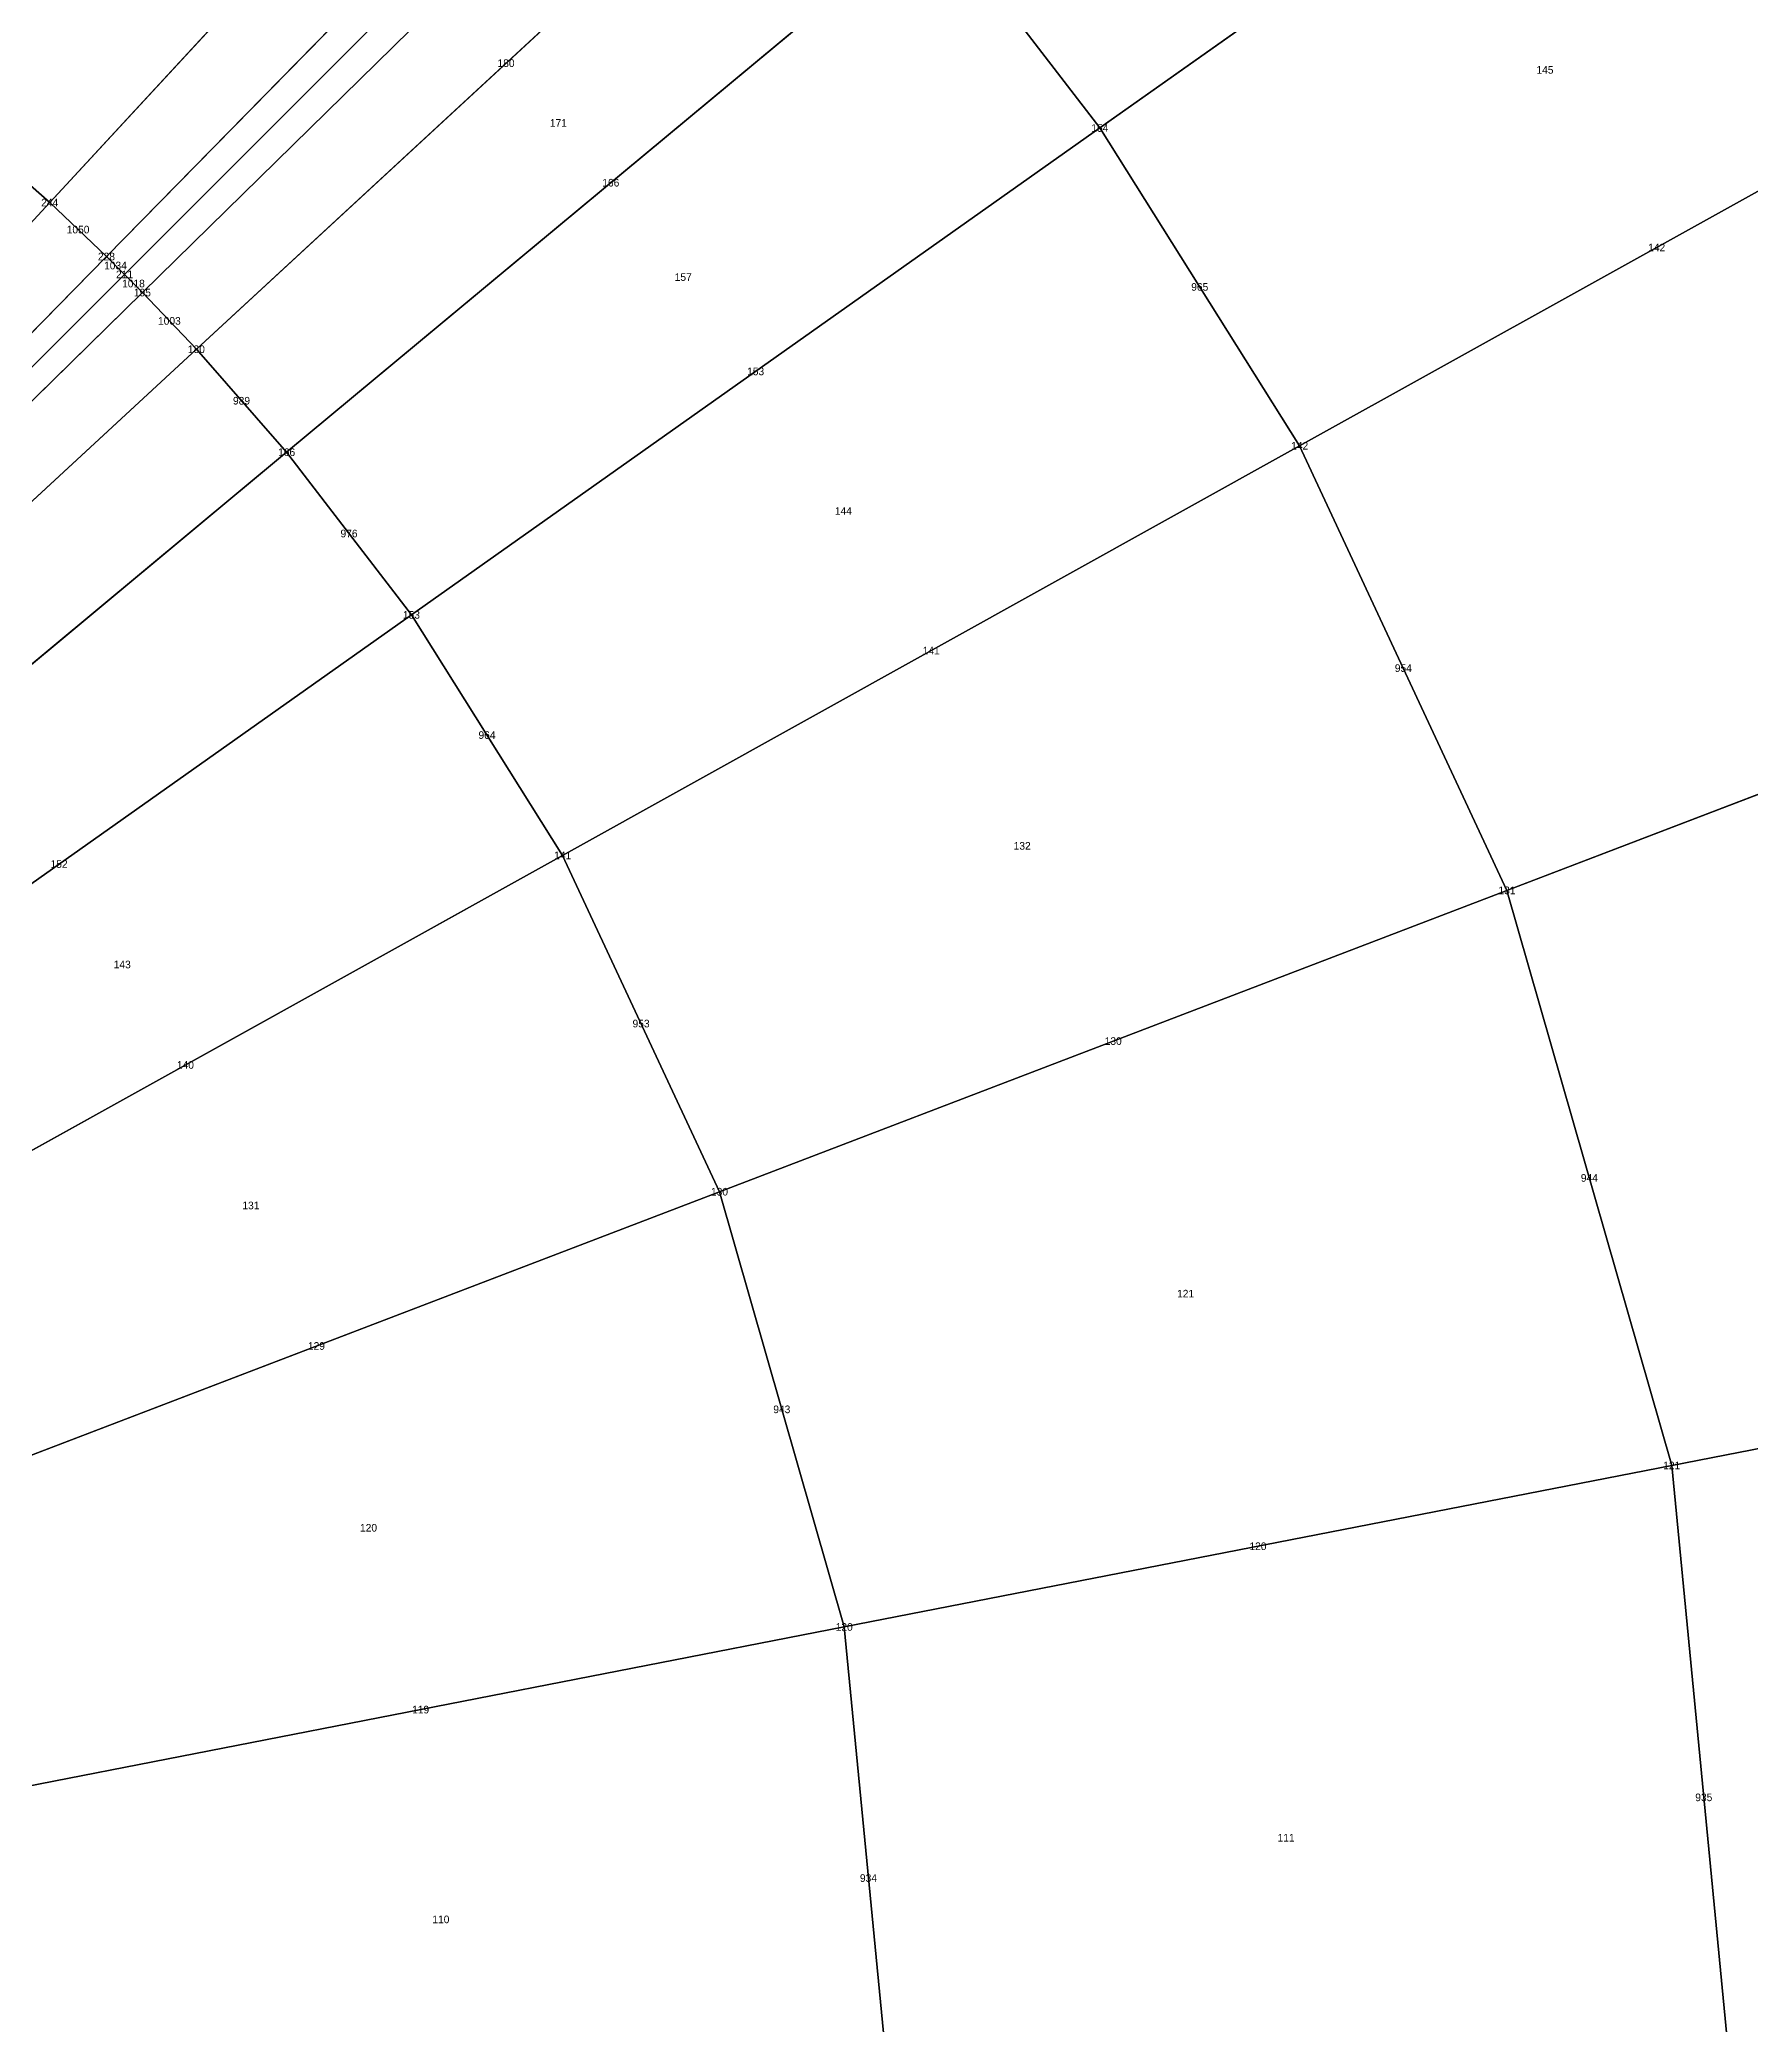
# Model space of a CAD drawing. Header units: metres. Extents: x -1.88 to 1.88, y -1.88 to 1.88.
# Drawn here: x 0.463 to 0.911, y 0.027 to 0.547 of the extents above; entities that cross this region are included whole.
import ezdxf
from ezdxf.enums import TextEntityAlignment as Align

# ---------------------------------------------------------------- set-up
doc = ezdxf.new("R2010")
doc.units = ezdxf.units.M

msp = doc.modelspace()

# ---------------------------------------------------------------- linework, layer by layer
at = {"layer": 'BRANCHES'}
for p, q in [((0.46572, 0.50409, 2.5613), (0.61543, 0.66614, 2.49174)), ((0.48056, 0.48997, 2.5613), (0.63504, 0.64748, 2.49174)), ((0.7405, 0.52361, 2.49174), (0.915, 0.647, 2.40321)), ((0.48529, 0.48529, 2.5613), (0.64129, 0.64129, 2.49174)), ((0.48997, 0.48056, 2.5613), (0.64748, 0.63504, 2.49174)), ((0.50409, 0.46572, 2.5613), (0.66614, 0.61543, 2.49174)), ((0.52771, 0.43878, 2.5613), (0.69735, 0.57983, 2.49174)), ((0.7405, 0.52361, 2.49174), (0.69735, 0.57983, 2.49174)), ((0.79278, 0.44045, 2.49174), (0.97961, 0.54424, 2.40321)), ((0.46572, 0.50409, 2.5613), (0.43878, 0.52771, 2.5613)), ((0.56036, 0.39623, 2.5613), (0.7405, 0.52361, 2.49174)), ((0.79278, 0.44045, 2.49174), (0.7405, 0.52361, 2.49174)), ((0.31246, 0.33821, 2.61137), (0.46572, 0.50409, 2.5613)), ((0.48056, 0.48997, 2.5613), (0.46572, 0.50409, 2.5613)), ((0.32242, 0.32873, 2.61137), (0.48056, 0.48997, 2.5613)), ((0.48529, 0.48529, 2.5613), (0.48056, 0.48997, 2.5613)), ((0.32559, 0.32559, 2.61137), (0.48529, 0.48529, 2.5613)), ((0.48997, 0.48056, 2.5613), (0.48529, 0.48529, 2.5613)), ((0.32873, 0.32242, 2.61137), (0.48997, 0.48056, 2.5613)), ((0.50409, 0.46572, 2.5613), (0.48997, 0.48056, 2.5613)), ((0.33821, 0.31246, 2.61137), (0.50409, 0.46572, 2.5613)), ((0.52771, 0.43878, 2.5613), (0.50409, 0.46572, 2.5613)), ((0.35406, 0.29439, 2.61137), (0.52771, 0.43878, 2.5613)), ((0.56036, 0.39623, 2.5613), (0.52771, 0.43878, 2.5613)), ((0.59993, 0.3333, 2.5613), (0.79278, 0.44045, 2.49174)), ((0.84701, 0.32414, 2.49174), (0.79278, 0.44045, 2.49174)), ((0.84701, 0.32414, 2.49174), (1.04662, 0.40052, 2.40321)), ((0.37596, 0.26584, 2.61137), (0.56036, 0.39623, 2.5613)), ((0.59993, 0.3333, 2.5613), (0.56036, 0.39623, 2.5613)), ((0.40251, 0.22362, 2.61137), (0.59993, 0.3333, 2.5613)), ((0.64097, 0.24529, 2.5613), (0.59993, 0.3333, 2.5613)), ((0.64097, 0.24529, 2.5613), (0.84701, 0.32414, 2.49174)), ((0.89014, 0.17366, 2.49174), (0.84701, 0.32414, 2.49174)), ((0.43004, 0.16457, 2.61137), (0.64097, 0.24529, 2.5613)), ((0.6736, 0.13141, 2.5613), (0.64097, 0.24529, 2.5613)), ((0.89014, 0.17366, 2.49174), (1.0999, 0.21458, 2.40321)), ((0.6736, 0.13141, 2.5613), (0.89014, 0.17366, 2.49174)), ((0.90692, 0, 2.49174), (0.89014, 0.17366, 2.49174)), ((0.45193, 0.08817, 2.61137), (0.6736, 0.13141, 2.5613)), ((0.6863, 0, 2.5613), (0.6736, 0.13141, 2.5613))]:
    msp.add_line(p, q, dxfattribs=at)
at = {"layer": 'Faces'}
for points in [[(0.43878, 0.52771, 2.5613), (0.39623, 0.56036, 2.5613), (0.52361, 0.7405, 2.49174), (0.57983, 0.69735, 2.49174)], [(0.7405, 0.52361, 2.49174), (0.69735, 0.57983, 2.49174), (0.86169, 0.71647, 2.40321), (0.915, 0.647, 2.40321)], [(0.46572, 0.50409, 2.5613), (0.43878, 0.52771, 2.5613), (0.57983, 0.69735, 2.49174), (0.61543, 0.66614, 2.49174)], [(0.48056, 0.48997, 2.5613), (0.46572, 0.50409, 2.5613), (0.61543, 0.66614, 2.49174), (0.63504, 0.64748, 2.49174)], [(0.48529, 0.48529, 2.5613), (0.48056, 0.48997, 2.5613), (0.63504, 0.64748, 2.49174), (0.64129, 0.64129, 2.49174)], [(0.79278, 0.44045, 2.49174), (0.7405, 0.52361, 2.49174), (0.915, 0.647, 2.40321), (0.97961, 0.54424, 2.40321)], [(0.48997, 0.48056, 2.5613), (0.48529, 0.48529, 2.5613), (0.64129, 0.64129, 2.49174), (0.64748, 0.63504, 2.49174)], [(0.50409, 0.46572, 2.5613), (0.48997, 0.48056, 2.5613), (0.64748, 0.63504, 2.49174), (0.66614, 0.61543, 2.49174)], [(0.52771, 0.43878, 2.5613), (0.50409, 0.46572, 2.5613), (0.66614, 0.61543, 2.49174), (0.69735, 0.57983, 2.49174)], [(0.56036, 0.39623, 2.5613), (0.52771, 0.43878, 2.5613), (0.69735, 0.57983, 2.49174), (0.7405, 0.52361, 2.49174)], [(0.84701, 0.32414, 2.49174), (0.79278, 0.44045, 2.49174), (0.97961, 0.54424, 2.40321), (1.04662, 0.40052, 2.40321)], [(0.31246, 0.33821, 2.61137), (0.29439, 0.35406, 2.61137), (0.43878, 0.52771, 2.5613), (0.46572, 0.50409, 2.5613)], [(0.59993, 0.3333, 2.5613), (0.56036, 0.39623, 2.5613), (0.7405, 0.52361, 2.49174), (0.79278, 0.44045, 2.49174)], [(0.32242, 0.32873, 2.61137), (0.31246, 0.33821, 2.61137), (0.46572, 0.50409, 2.5613), (0.48056, 0.48997, 2.5613)], [(0.32559, 0.32559, 2.61137), (0.32242, 0.32873, 2.61137), (0.48056, 0.48997, 2.5613), (0.48529, 0.48529, 2.5613)], [(0.32873, 0.32242, 2.61137), (0.32559, 0.32559, 2.61137), (0.48529, 0.48529, 2.5613), (0.48997, 0.48056, 2.5613)], [(0.33821, 0.31246, 2.61137), (0.32873, 0.32242, 2.61137), (0.48997, 0.48056, 2.5613), (0.50409, 0.46572, 2.5613)], [(0.35406, 0.29439, 2.61137), (0.33821, 0.31246, 2.61137), (0.50409, 0.46572, 2.5613), (0.52771, 0.43878, 2.5613)], [(0.37596, 0.26584, 2.61137), (0.35406, 0.29439, 2.61137), (0.52771, 0.43878, 2.5613), (0.56036, 0.39623, 2.5613)], [(0.64097, 0.24529, 2.5613), (0.59993, 0.3333, 2.5613), (0.79278, 0.44045, 2.49174), (0.84701, 0.32414, 2.49174)], [(0.89014, 0.17366, 2.49174), (0.84701, 0.32414, 2.49174), (1.04662, 0.40052, 2.40321), (1.0999, 0.21458, 2.40321)], [(0.40251, 0.22362, 2.61137), (0.37596, 0.26584, 2.61137), (0.56036, 0.39623, 2.5613), (0.59993, 0.3333, 2.5613)], [(0.43004, 0.16457, 2.61137), (0.40251, 0.22362, 2.61137), (0.59993, 0.3333, 2.5613), (0.64097, 0.24529, 2.5613)], [(0.6736, 0.13141, 2.5613), (0.64097, 0.24529, 2.5613), (0.84701, 0.32414, 2.49174), (0.89014, 0.17366, 2.49174)], [(0.45193, 0.08817, 2.61137), (0.43004, 0.16457, 2.61137), (0.64097, 0.24529, 2.5613), (0.6736, 0.13141, 2.5613)], [(0.90692, 0, 2.49174), (0.89014, 0.17366, 2.49174), (1.0999, 0.21458, 2.40321), (1.12064, 0, 2.40321)], [(0.6863, 0, 2.5613), (0.6736, 0.13141, 2.5613), (0.89014, 0.17366, 2.49174), (0.90692, 0, 2.49174)], [(0.46045, 0, 2.61137), (0.45193, 0.08817, 2.61137), (0.6736, 0.13141, 2.5613), (0.6863, 0, 2.5613)]]:
    msp.add_3dface(points, dxfattribs=at)
at = {"layer": 'NODI-Estradosso'}
for p in [(0.7405, 0.52361, 2.80887), (0.46572, 0.50409, 2.87076), (0.48056, 0.48997, 2.87076), (0.48529, 0.48529, 2.87076), (0.48997, 0.48056, 2.87076), (0.50409, 0.46572, 2.87076), (0.52771, 0.43878, 2.87076), (0.79278, 0.44045, 2.80887), (0.56036, 0.39623, 2.87076), (0.59993, 0.3333, 2.87076), (0.84701, 0.32414, 2.80887), (0.64097, 0.24529, 2.87076), (0.89014, 0.17366, 2.80887), (0.6736, 0.13141, 2.87076)]:
    msp.add_point(p, dxfattribs=at)
at = {"layer": 'NODI-Intradosso'}
for p in [(0.7405, 0.52361, 2.49174), (0.46572, 0.50409, 2.5613), (0.48056, 0.48997, 2.5613), (0.48529, 0.48529, 2.5613), (0.48997, 0.48056, 2.5613), (0.50409, 0.46572, 2.5613), (0.52771, 0.43878, 2.5613), (0.79278, 0.44045, 2.49174), (0.56036, 0.39623, 2.5613), (0.59993, 0.3333, 2.5613), (0.84701, 0.32414, 2.49174), (0.64097, 0.24529, 2.5613), (0.89014, 0.17366, 2.49174), (0.6736, 0.13141, 2.5613)]:
    msp.add_point(p, dxfattribs=at)

# ---------------------------------------------------------------- texts
at = {"layer": 'BRANCHES-Index'}
for s, p in [('180', (0.58512, 0.54058, 2.52652)), ('166', (0.61253, 0.5093, 2.52652)), ('1050', (0.47314, 0.49703, 2.5613)), ('142', (0.88619, 0.49234, 2.44747)), ('1034', (0.48292, 0.48763, 2.5613)), ('1018', (0.48763, 0.48292, 2.5613)), ('965', (0.76664, 0.48203, 2.49174)), ('1003', (0.49703, 0.47314, 2.5613)), ('153', (0.65043, 0.45992, 2.52652)), ('989', (0.5159, 0.45225, 2.5613)), ('976', (0.54404, 0.41751, 2.5613)), ('141', (0.69636, 0.38687, 2.52652)), ('954', (0.8199, 0.38229, 2.49174)), ('964', (0.58014, 0.36477, 2.5613)), ('152', (0.46816, 0.33104, 2.58633)), ('953', (0.62045, 0.28929, 2.5613)), ('130', (0.74399, 0.28471, 2.52652)), ('140', (0.50122, 0.27846, 2.58633)), ('944', (0.86858, 0.2489, 2.49174)), ('129', (0.5355, 0.20493, 2.58633)), ('943', (0.65728, 0.18835, 2.5613)), ('120', (0.78187, 0.15253, 2.52652)), ('119', (0.56277, 0.10979, 2.58633)), ('935', (0.89853, 0.08683, 2.49174)), ('934', (0.67995, 0.06571, 2.5613))]:
    msp.add_text(s, height=0.002, dxfattribs=at).set_placement(p, align=Align.MIDDLE_CENTER)
at = {"layer": 'Faces-Index'}
for s, p in [('145', (0.85697, 0.53882, 2.44747)), ('171', (0.59882, 0.52494, 2.52652)), ('157', (0.63148, 0.48461, 2.52652)), ('144', (0.67339, 0.4234, 2.52652)), ('132', (0.72017, 0.33579, 2.52652)), ('143', (0.48469, 0.30475, 2.58633)), ('131', (0.51836, 0.2417, 2.58633)), ('121', (0.76293, 0.21862, 2.52652)), ('120', (0.54914, 0.15736, 2.58633)), ('111', (0.78924, 0.07627, 2.52652)), ('110', (0.56807, 0.0549, 2.58633))]:
    msp.add_text(s, height=0.002, dxfattribs=at).set_placement(p, align=Align.MIDDLE_CENTER)
at = {"layer": 'NODI-Index'}
for s, p in [('154', (0.7405, 0.52361, 2.49174)), ('244', (0.46572, 0.50409, 2.5613)), ('228', (0.48056, 0.48997, 2.5613)), ('211', (0.48529, 0.48529, 2.5613)), ('195', (0.48997, 0.48056, 2.5613)), ('180', (0.50409, 0.46572, 2.5613)), ('142', (0.79278, 0.44045, 2.49174)), ('166', (0.52771, 0.43878, 2.5613)), ('153', (0.56036, 0.39623, 2.5613)), ('141', (0.59993, 0.3333, 2.5613)), ('131', (0.84701, 0.32414, 2.49174)), ('130', (0.64097, 0.24529, 2.5613)), ('121', (0.89014, 0.17366, 2.49174)), ('120', (0.6736, 0.13141, 2.5613))]:
    msp.add_text(s, height=0.002, dxfattribs=at).set_placement(p, align=Align.MIDDLE_CENTER)

doc.saveas('drawing.dxf')
